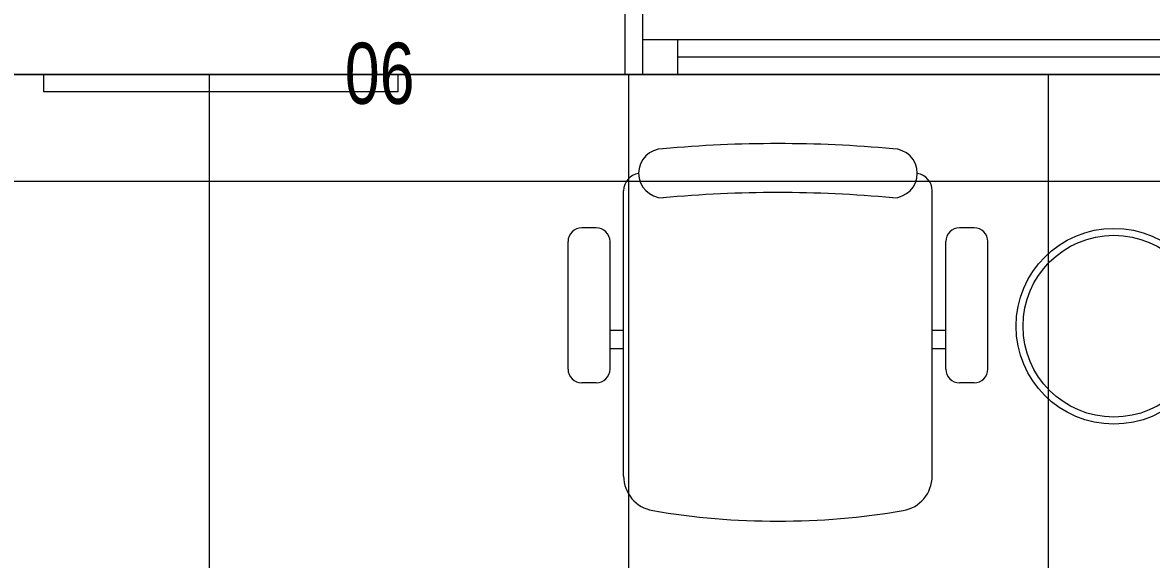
# Model space of a CAD drawing. Header units: inches. Extents: x -246178 to 57169, y -29325 to 19878.
# Drawn here: x 39333 to 40947, y -3541 to -2773 of the extents above; entities that cross this region are included whole.
import ezdxf

# ---------------------------------------------------------------- set-up
doc = ezdxf.new("R2010")
doc.units = ezdxf.units.IN
doc.header["$LTSCALE"] = 25
doc.header["$MEASUREMENT"] = 0
doc.linetypes.add('DASHDOT', pattern=[25.4, 12.7, -6.35, 0, -6.35])
doc.layers.get('0').update_dxf_attribs({"color": 8})
for name, color, linetype, lineweight in [('00-Ground Floor$0$72_EGR_EQP_TAG', 142, 'Continuous', 5), ('00-Ground Floor$0$Aluminum', 251, 'Continuous', 5), ('00-Ground Floor$0$Frame', 252, 'Continuous', 9), ('00-Ground Floor$0$LOADING', 253, 'Continuous', 5), ('00-Ground Floor$0$NEW Wall', 166, 'Continuous', 5), ('00-Ground Floor$0$Walls', 251, 'Continuous', 5), ('E-LITE-CLNG-CNDT', 6, 'DASHDOT', 35)]:
    doc.layers.add(name, color=color, linetype=linetype, lineweight=lineweight)
doc.styles.add('00-Ground Floor$0$X3G_ENTITY_257CFD', font='swisscl.ttf', dxfattribs={"height": 200})

# ---------------------------------------------------------------- blocks, each defined once
blk = doc.blocks.new('00-Ground Floor$0$WM00001-P')
at = {"layer": '00-Ground Floor$0$LOADING'}
for radius in [0.14, 0.13]:
    blk.add_circle((0, 0), radius, dxfattribs=at)
blk = doc.blocks.new('*X63')
at = {"color": 0}
for p, q in [((5, 3), (5, 3)), ((5, 3), (5, 3)), ((5, 3), (5, 3)), ((5, 3), (5, 3)), ((5, 3), (5, 3)), ((5, 3), (5, 3)), ((5, 3), (5, 3)), ((5, 3), (5, 3)), ((5, 3), (5, 3)), ((5, 3), (5, 3)), ((5, 3), (5, 3)), ((5, 3), (5, 3)), ((5, 3), (5, 3)), ((5, 3), (5, 3)), ((5, 3), (5, 3)), ((5, 3), (5, 3)), ((5, 3), (5, 3)), ((5, 3), (5, 3)), ((5, 3), (5, 3)), ((5, 3), (5, 3)), ((5, 3), (5, 3)), ((5, 3), (5, 3)), ((5, 3), (5, 3)), ((5, 3), (5, 3)), ((5, 3), (5, 3)), ((5, 3), (5, 3)), ((5, 3), (5, 3)), ((5, 3), (5, 3)), ((5, 3), (5, 3)), ((5, 3), (5, 3)), ((5, 3), (5, 3)), ((5, 3), (5, 3)), ((5, 3), (5, 3)), ((5, 3), (5, 3)), ((5, 3), (5, 3)), ((5, 3), (5, 3)), ((5, 3), (5, 3)), ((5, 3), (5, 3)), ((5, 3), (5, 3)), ((5, 3), (5, 3)), ((5, 3), (5, 3)), ((5, 3), (5, 3)), ((5, 3), (5, 3)), ((5, 3), (5, 3)), ((5, 3), (5, 3)), ((5, 3), (5, 3)), ((5, 3), (5, 3)), ((5, 3), (5, 3)), ((5, 3), (5, 3)), ((5, 3), (5, 3)), ((5, 3), (5, 3)), ((5, 3), (5, 3)), ((5, 3), (5, 3)), ((5, 3), (5, 3)), ((5, 3), (5, 3)), ((5, 3), (5, 3)), ((5, 3), (5, 3)), ((5, 3), (5, 3)), ((5, 3), (5, 3)), ((5, 3), (5, 3)), ((5, 3), (5, 3)), ((5, 3), (5, 3)), ((5, 3), (5, 3)), ((5, 3), (5, 3)), ((5, 3), (5, 3)), ((5, 3), (5, 3)), ((6, 3), (5, 3)), ((5, 3), (5, 3)), ((6, 3), (5, 3)), ((5, 3), (5, 3)), ((6, 3), (5, 3)), ((5, 3), (5, 3)), ((6, 3), (5, 3)), ((5, 3), (5, 3)), ((5, 3), (5, 3)), ((5, 3), (5, 3)), ((5, 3), (5, 3)), ((5, 3), (5, 3)), ((5, 3), (5, 3)), ((5, 3), (5, 3)), ((5, 3), (5, 3)), ((5, 3), (5, 3)), ((5, 3), (5, 3)), ((5, 3), (5, 3)), ((5, 3), (5, 3)), ((5, 3), (5, 3)), ((5, 3), (5, 3)), ((5, 3), (5, 3)), ((5, 3), (5, 3)), ((5, 3), (5, 3)), ((5, 3), (5, 3)), ((5, 3), (5, 3)), ((5, 3), (5, 3)), ((5, 3), (5, 3)), ((5, 3), (5, 3)), ((5, 3), (5, 3)), ((6, 3), (6, 3)), ((6, 3), (6, 3)), ((6, 3), (6, 3)), ((6, 3), (6, 3)), ((6, 3), (6, 3)), ((6, 3), (6, 3)), ((6, 3), (6, 3)), ((6, 3), (6, 3)), ((6, 3), (6, 3)), ((6, 3), (6, 3)), ((6, 3), (6, 3)), ((6, 3), (6, 3)), ((6, 3), (6, 3)), ((6, 3), (6, 3)), ((6, 3), (6, 3)), ((6, 3), (6, 3)), ((6, 3), (6, 3)), ((6, 3), (6, 3)), ((6, 3), (6, 3)), ((6, 3), (6, 3)), ((6, 3), (6, 3)), ((6, 3), (6, 3)), ((6, 3), (6, 3)), ((6, 3), (6, 3)), ((6, 3), (6, 3)), ((6, 3), (6, 3)), ((6, 3), (6, 3)), ((6, 3), (6, 3)), ((6, 3), (6, 3)), ((6, 3), (6, 3)), ((6, 3), (6, 3)), ((6, 3), (6, 3)), ((6, 3), (6, 3)), ((6, 3), (6, 3)), ((6, 3), (6, 3)), ((6, 3), (6, 3)), ((6, 3), (6, 3)), ((6, 3), (6, 3)), ((6, 3), (6, 3)), ((6, 3), (6, 3)), ((6, 3), (6, 3)), ((6, 3), (6, 3)), ((6, 3), (6, 3)), ((6, 3), (6, 3)), ((6, 3), (6, 3)), ((6, 3), (6, 3)), ((6, 3), (6, 3)), ((6, 3), (6, 3)), ((6, 3), (6, 3)), ((6, 3), (6, 3)), ((6, 3), (6, 3)), ((6, 3), (6, 3)), ((6, 3), (6, 3)), ((6, 3), (6, 3)), ((6, 3), (6, 3)), ((6, 3), (6, 3)), ((6, 3), (6, 3)), ((6, 3), (6, 3)), ((6, 3), (6, 3)), ((6, 3), (6, 3)), ((6, 3), (6, 3)), ((6, 3), (6, 3)), ((6, 3), (6, 3)), ((6, 3), (6, 3)), ((6, 3), (6, 3)), ((6, 3), (6, 3)), ((6, 3), (6, 3)), ((6, 3), (6, 3)), ((6, 3), (6, 3)), ((6, 3), (6, 3)), ((6, 3), (6, 3)), ((6, 3), (6, 3)), ((6, 3), (6, 3)), ((6, 3), (6, 3)), ((6, 3), (6, 3)), ((6, 3), (6, 3)), ((6, 3), (6, 3)), ((6, 3), (6, 3)), ((6, 3), (6, 3)), ((6, 3), (6, 3)), ((6, 3), (6, 3)), ((6, 3), (6, 3)), ((6, 3), (6, 3)), ((6, 3), (6, 3)), ((6, 3), (6, 3)), ((6, 3), (6, 3)), ((6, 3), (6, 3)), ((6, 3), (6, 3)), ((6, 3), (6, 3)), ((6, 3), (6, 3)), ((6, 3), (6, 3)), ((6, 3), (6, 3)), ((6, 3), (6, 3)), ((6, 3), (6, 3)), ((6, 3), (6, 3)), ((6, 3), (6, 3)), ((6, 3), (6, 3)), ((6, 3), (6, 3)), ((6, 3), (6, 3)), ((6, 3), (6, 3)), ((6, 3), (6, 3)), ((6, 3), (6, 3)), ((6, 3), (6, 3)), ((6, 3), (6, 3)), ((6, 3), (6, 3)), ((6, 3), (6, 3)), ((6, 3), (6, 3)), ((6, 3), (6, 3)), ((6, 3), (6, 3)), ((6, 3), (6, 3)), ((6, 3), (6, 3)), ((6, 3), (6, 3)), ((6, 3), (6, 3)), ((6, 3), (6, 3)), ((6, 3), (6, 3)), ((6, 3), (6, 3)), ((6, 3), (6, 3)), ((6, 3), (6, 3)), ((6, 3), (6, 3)), ((6, 3), (6, 3)), ((6, 3), (6, 3)), ((6, 3), (6, 3)), ((6, 3), (6, 3)), ((6, 3), (6, 3)), ((6, 3), (6, 3)), ((6, 3), (6, 3)), ((6, 3), (6, 3)), ((6, 3), (6, 3)), ((6, 3), (6, 3)), ((6, 3), (6, 3)), ((6, 3), (6, 3)), ((6, 3), (6, 3)), ((6, 3), (6, 3)), ((6, 3), (6, 3)), ((6, 3), (6, 3)), ((6, 3), (6, 3)), ((6, 3), (6, 3)), ((6, 3), (6, 3)), ((6, 3), (6, 3)), ((6, 3), (6, 3)), ((6, 3), (6, 3)), ((6, 3), (6, 3)), ((6, 3), (6, 3)), ((6, 3), (6, 3)), ((6, 3), (6, 3)), ((6, 3), (6, 3)), ((6, 3), (6, 3)), ((6, 3), (6, 3)), ((6, 3), (6, 3)), ((6, 3), (6, 3)), ((6, 3), (6, 3)), ((6, 3), (6, 3)), ((6, 3), (6, 3)), ((6, 3), (6, 3)), ((6, 3), (6, 3)), ((6, 3), (6, 3)), ((6, 3), (6, 3)), ((6, 3), (6, 3)), ((6, 3), (6, 3)), ((6, 3), (6, 3)), ((6, 3), (6, 3)), ((6, 3), (6, 3)), ((6, 3), (6, 3)), ((6, 3), (6, 3)), ((6, 3), (6, 3)), ((6, 3), (6, 3)), ((6, 3), (6, 3)), ((6, 3), (6, 3)), ((6, 3), (6, 3)), ((6, 3), (6, 3)), ((6, 3), (6, 3)), ((6, 3), (6, 3)), ((6, 3), (6, 3)), ((6, 3), (6, 3)), ((6, 3), (6, 3)), ((6, 3), (6, 3)), ((6, 3), (6, 3)), ((6, 3), (6, 3)), ((6, 3), (6, 3)), ((6, 3), (6, 3)), ((6, 3), (6, 3)), ((6, 3), (6, 3)), ((6, 3), (6, 3)), ((6, 3), (6, 3)), ((6, 3), (6, 3)), ((6, 3), (6, 3)), ((6, 3), (6, 3)), ((6, 3), (6, 3)), ((6, 3), (6, 3)), ((6, 3), (6, 3)), ((6, 3), (6, 3)), ((6, 3), (6, 3)), ((6, 3), (6, 3)), ((6, 3), (6, 3)), ((6, 3), (6, 3)), ((6, 3), (6, 3)), ((6, 3), (6, 3)), ((6, 3), (6, 3)), ((6, 3), (6, 3)), ((6, 3), (6, 3)), ((6, 3), (6, 3)), ((6, 3), (6, 3)), ((6, 3), (6, 3)), ((6, 3), (6, 3)), ((6, 3), (5, 3)), ((6, 3), (5, 3)), ((6, 3), (5, 3)), ((6, 3), (5, 3)), ((6, 3), (5, 3)), ((6, 3), (6, 3)), ((6, 3), (6, 3)), ((6, 3), (6, 3)), ((6, 3), (6, 3)), ((6, 3), (6, 3)), ((6, 3), (6, 3)), ((6, 3), (6, 3)), ((6, 3), (6, 3)), ((6, 3), (6, 3)), ((6, 3), (6, 3)), ((6, 3), (6, 3)), ((6, 3), (6, 3)), ((6, 3), (6, 3)), ((6, 3), (6, 3)), ((6, 3), (6, 3)), ((6, 3), (6, 3)), ((6, 3), (6, 3)), ((6, 3), (6, 3)), ((6, 3), (6, 3)), ((6, 3), (6, 3)), ((6, 3), (6, 3)), ((6, 3), (6, 3)), ((6, 3), (6, 3)), ((6, 3), (6, 3)), ((6, 3), (6, 3)), ((6, 3), (6, 3)), ((6, 3), (6, 3)), ((6, 3), (6, 3)), ((6, 3), (6, 3)), ((6, 3), (6, 3)), ((6, 3), (6, 3)), ((6, 3), (6, 3)), ((6, 3), (6, 3)), ((6, 3), (6, 3)), ((6, 3), (6, 3)), ((6, 3), (6, 3)), ((6, 3), (6, 3)), ((6, 3), (6, 3)), ((6, 3), (6, 3)), ((6, 3), (6, 3)), ((6, 3), (6, 3)), ((6, 3), (6, 3)), ((6, 3), (6, 3)), ((6, 3), (6, 3)), ((6, 3), (6, 3)), ((6, 3), (6, 3)), ((6, 3), (6, 3)), ((6, 3), (6, 3)), ((6, 3), (6, 3)), ((6, 3), (6, 3)), ((6, 3), (6, 3)), ((6, 3), (6, 3)), ((6, 3), (6, 3)), ((6, 3), (6, 3)), ((6, 3), (6, 3)), ((6, 3), (6, 3)), ((6, 3), (6, 3)), ((6, 3), (6, 3)), ((6, 3), (6, 3)), ((6, 3), (6, 3)), ((6, 3), (6, 3)), ((6, 3), (6, 3)), ((6, 3), (6, 3)), ((6, 3), (6, 3)), ((6, 3), (6, 3)), ((6, 3), (6, 3)), ((6, 3), (6, 3)), ((6, 3), (6, 3)), ((6, 3), (6, 3)), ((6, 3), (6, 3)), ((6, 3), (6, 3)), ((6, 3), (6, 3)), ((6, 3), (6, 3)), ((6, 3), (6, 3)), ((6, 3), (6, 3)), ((6, 3), (6, 3)), ((6, 3), (6, 3)), ((6, 3), (6, 3)), ((6, 3), (6, 3)), ((6, 3), (6, 3)), ((6, 3), (6, 3)), ((6, 3), (6, 3)), ((6, 3), (6, 3)), ((6, 3), (6, 3)), ((6, 3), (6, 3)), ((6, 3), (6, 3)), ((6, 3), (6, 3)), ((6, 3), (6, 3)), ((6, 3), (6, 3)), ((6, 3), (6, 3)), ((6, 3), (6, 3)), ((6, 3), (6, 3)), ((6, 3), (6, 3)), ((6, 3), (6, 3)), ((6, 3), (6, 3)), ((6, 3), (6, 3)), ((6, 3), (6, 3)), ((6, 3), (6, 3)), ((6, 3), (6, 3)), ((6, 3), (6, 3)), ((6, 3), (6, 3)), ((6, 3), (6, 3)), ((6, 3), (6, 3)), ((6, 3), (6, 3)), ((6, 3), (6, 3)), ((6, 3), (6, 3)), ((6, 3), (6, 3)), ((6, 3), (6, 3)), ((6, 3), (6, 3)), ((6, 3), (6, 3)), ((6, 3), (6, 3)), ((6, 3), (6, 3)), ((6, 3), (6, 3)), ((6, 3), (6, 3)), ((6, 3), (6, 3)), ((6, 3), (6, 3)), ((6, 3), (6, 3)), ((6, 3), (6, 3)), ((6, 3), (6, 3)), ((6, 3), (6, 3)), ((6, 3), (6, 3)), ((6, 3), (6, 3)), ((6, 3), (6, 3)), ((6, 3), (6, 3)), ((6, 3), (6, 3)), ((6, 3), (6, 3)), ((6, 3), (6, 3)), ((6, 3), (6, 3)), ((6, 3), (6, 3)), ((6, 3), (6, 3)), ((6, 3), (6, 3)), ((6, 3), (6, 3)), ((6, 3), (6, 3)), ((6, 3), (6, 3)), ((6, 3), (6, 3)), ((6, 3), (6, 3)), ((6, 3), (6, 3)), ((6, 3), (6, 3)), ((6, 3), (6, 3)), ((6, 3), (6, 3)), ((6, 3), (6, 3)), ((6, 3), (6, 3)), ((6, 3), (6, 3)), ((6, 3), (6, 3)), ((6, 3), (6, 3)), ((6, 3), (6, 3)), ((6, 3), (6, 3)), ((6, 3), (6, 3)), ((6, 3), (6, 3)), ((6, 3), (6, 3)), ((6, 3), (6, 3)), ((6, 3), (6, 3)), ((6, 3), (6, 3)), ((6, 3), (6, 3)), ((6, 3), (6, 3)), ((6, 3), (6, 3)), ((6, 3), (6, 3)), ((6, 3), (6, 3)), ((6, 3), (6, 3)), ((6, 3), (6, 3)), ((6, 3), (6, 3)), ((6, 3), (6, 3)), ((6, 3), (6, 3)), ((6, 3), (6, 3)), ((6, 3), (6, 3)), ((6, 3), (6, 3)), ((6, 3), (6, 3)), ((6, 3), (6, 3)), ((6, 3), (6, 3)), ((6, 3), (6, 3)), ((6, 3), (6, 3)), ((6, 3), (6, 3)), ((6, 3), (6, 3)), ((6, 3), (6, 3)), ((6, 3), (6, 3)), ((6, 3), (6, 3)), ((6, 3), (6, 3)), ((6, 3), (6, 3)), ((6, 3), (6, 3)), ((6, 3), (6, 3)), ((6, 3), (6, 3)), ((6, 3), (6, 3)), ((6, 3), (6, 3)), ((6, 3), (6, 3)), ((6, 3), (6, 3)), ((6, 3), (6, 3)), ((6, 3), (6, 3)), ((6, 3), (6, 3)), ((6, 3), (6, 3)), ((6, 3), (6, 3)), ((6, 3), (6, 3)), ((6, 3), (6, 3)), ((6, 3), (6, 3)), ((6, 3), (6, 3)), ((6, 3), (6, 3)), ((6, 3), (6, 3)), ((6, 3), (6, 3)), ((6, 3), (6, 3)), ((6, 3), (6, 3)), ((6, 3), (6, 3)), ((6, 3), (6, 3)), ((6, 3), (6, 3)), ((6, 3), (6, 3)), ((6, 3), (6, 3)), ((6, 3), (6, 3)), ((6, 3), (6, 3)), ((6, 3), (6, 3)), ((6, 3), (6, 3)), ((6, 3), (6, 3)), ((6, 3), (6, 3)), ((6, 3), (6, 3)), ((6, 3), (6, 3)), ((6, 3), (6, 3)), ((6, 3), (6, 3)), ((6, 3), (6, 3)), ((6, 3), (6, 3)), ((6, 3), (6, 3)), ((6, 3), (6, 3)), ((6, 3), (6, 3)), ((6, 3), (6, 3)), ((6, 3), (6, 3)), ((6, 3), (6, 3)), ((6, 3), (6, 3)), ((6, 3), (6, 3)), ((6, 3), (6, 3)), ((6, 3), (6, 3)), ((6, 3), (6, 3)), ((6, 3), (6, 3)), ((6, 3), (6, 3)), ((6, 3), (6, 3)), ((6, 3), (6, 3)), ((6, 3), (6, 3)), ((6, 3), (6, 3)), ((6, 3), (6, 3)), ((6, 3), (6, 3)), ((6, 3), (6, 3)), ((6, 3), (6, 3)), ((6, 3), (6, 3)), ((6, 3), (6, 3)), ((6, 3), (6, 3)), ((6, 3), (6, 3)), ((6, 3), (6, 3)), ((6, 3), (6, 3)), ((6, 3), (6, 3)), ((6, 3), (6, 3)), ((6, 3), (6, 3)), ((6, 3), (6, 3)), ((6, 3), (6, 3)), ((6, 3), (6, 3)), ((6, 3), (6, 3)), ((6, 3), (6, 3)), ((6, 3), (6, 3)), ((6, 3), (6, 3)), ((6, 3), (6, 3)), ((6, 3), (6, 3)), ((6, 3), (6, 3)), ((6, 3), (6, 3)), ((6, 3), (6, 3)), ((6, 3), (6, 3)), ((6, 3), (6, 3)), ((6, 3), (6, 3)), ((6, 3), (6, 3)), ((6, 3), (6, 3)), ((6, 3), (6, 3)), ((6, 3), (6, 3)), ((6, 3), (6, 3)), ((6, 3), (6, 3)), ((6, 3), (6, 3)), ((6, 3), (6, 3)), ((6, 3), (6, 3)), ((6, 3), (6, 3)), ((6, 3), (6, 3)), ((6, 3), (6, 3)), ((6, 3), (6, 3)), ((6, 3), (6, 3)), ((6, 3), (6, 3)), ((6, 3), (6, 3)), ((6, 3), (6, 3)), ((6, 3), (6, 3)), ((6, 3), (6, 3)), ((6, 3), (6, 3)), ((6, 3), (6, 3)), ((6, 3), (6, 3)), ((6, 3), (6, 3)), ((6, 3), (6, 3)), ((6, 3), (6, 3)), ((6, 3), (6, 3)), ((6, 3), (6, 3)), ((6, 3), (6, 3)), ((6, 3), (6, 3)), ((6, 3), (6, 3)), ((6, 3), (6, 3)), ((6, 3), (6, 3)), ((6, 3), (6, 3)), ((6, 3), (6, 3)), ((6, 3), (6, 3)), ((6, 3), (6, 3)), ((6, 3), (6, 3)), ((6, 3), (6, 3)), ((6, 3), (6, 3)), ((6, 3), (6, 3)), ((6, 3), (6, 3)), ((6, 3), (6, 3)), ((6, 3), (6, 3)), ((6, 3), (6, 3)), ((6, 3), (6, 3)), ((6, 3), (6, 3)), ((6, 3), (6, 3)), ((6, 3), (6, 3)), ((6, 3), (6, 3)), ((6, 3), (6, 3)), ((6, 3), (6, 3)), ((6, 3), (6, 3)), ((6, 3), (6, 3)), ((6, 3), (6, 3)), ((6, 3), (6, 3)), ((6, 3), (6, 3))]:
    blk.add_line(p, q, dxfattribs=at)
blk = doc.blocks.new('*X64')
at = {"color": 0}
for p, q in [((13, 1), (13, 1)), ((13, 1), (13, 1)), ((13, 1), (13, 1)), ((13, 1), (13, 1)), ((13, 1), (13, 1)), ((13, 1), (13, 1)), ((13, 1), (13, 1)), ((13, 1), (13, 1)), ((13, 1), (13, 1)), ((13, 1), (13, 1)), ((13, 1), (13, 1)), ((13, 1), (13, 1)), ((13, 1), (13, 1)), ((13, 1), (13, 1)), ((13, 1), (13, 1)), ((13, 1), (14, 1)), ((13, 1), (14, 1)), ((13, 1), (14, 1)), ((13, 1), (13, 1)), ((13, 1), (13, 1)), ((13, 1), (13, 1)), ((13, 1), (13, 1)), ((13, 1), (13, 1)), ((13, 1), (13, 1)), ((13, 1), (13, 1)), ((13, 1), (13, 1)), ((13, 1), (13, 1)), ((13, 1), (13, 1)), ((13, 1), (13, 1)), ((13, 1), (13, 1)), ((13, 1), (13, 1)), ((13, 1), (13, 1)), ((13, 1), (13, 1)), ((13, 1), (13, 1)), ((13, 1), (13, 1)), ((13, 1), (13, 1)), ((13, 1), (13, 1)), ((13, 1), (13, 1)), ((13, 1), (13, 1)), ((13, 1), (13, 1)), ((13, 1), (13, 1)), ((13, 1), (13, 1)), ((13, 1), (13, 1)), ((13, 1), (13, 1)), ((13, 1), (13, 1)), ((13, 1), (13, 1)), ((13, 1), (13, 1)), ((13, 1), (13, 1)), ((13, 1), (13, 1)), ((13, 1), (13, 1)), ((13, 1), (13, 1)), ((13, 1), (13, 1)), ((13, 1), (13, 1)), ((13, 1), (13, 1)), ((13, 1), (13, 1)), ((13, 1), (13, 1)), ((13, 1), (13, 1)), ((13, 1), (13, 1)), ((13, 1), (13, 1)), ((13, 1), (13, 1)), ((13, 1), (13, 1)), ((13, 1), (13, 1)), ((13, 1), (13, 1)), ((13, 1), (13, 1)), ((13, 1), (13, 1)), ((13, 1), (13, 1)), ((13, 1), (13, 1)), ((13, 1), (13, 1)), ((13, 1), (13, 1)), ((13, 1), (13, 1)), ((13, 1), (13, 1)), ((13, 1), (13, 1)), ((13, 1), (13, 1)), ((13, 1), (13, 1)), ((13, 1), (13, 1)), ((13, 1), (13, 1)), ((13, 1), (13, 1)), ((13, 1), (13, 1)), ((13, 1), (13, 1)), ((13, 1), (13, 1)), ((13, 1), (13, 1)), ((13, 1), (13, 1)), ((13, 1), (13, 1)), ((13, 1), (13, 1)), ((13, 1), (13, 1)), ((13, 1), (13, 1)), ((13, 1), (13, 1)), ((13, 1), (13, 1)), ((13, 1), (13, 1)), ((13, 1), (13, 1)), ((13, 1), (13, 1)), ((13, 1), (13, 1)), ((13, 1), (13, 1)), ((13, 1), (13, 1)), ((13, 1), (13, 1)), ((13, 1), (13, 1)), ((13, 1), (13, 1)), ((13, 1), (13, 1)), ((13, 1), (13, 1)), ((13, 1), (13, 1)), ((13, 1), (13, 1)), ((13, 1), (13, 1)), ((13, 1), (13, 1)), ((13, 1), (13, 1)), ((13, 1), (13, 1)), ((13, 1), (13, 1)), ((13, 1), (13, 1)), ((13, 1), (13, 1)), ((13, 1), (13, 1)), ((13, 1), (13, 1)), ((13, 1), (13, 1)), ((13, 1), (13, 1)), ((13, 1), (13, 1)), ((13, 1), (13, 1)), ((13, 1), (13, 1)), ((13, 1), (13, 1)), ((13, 1), (13, 1)), ((13, 1), (13, 1)), ((13, 1), (13, 1)), ((13, 1), (13, 1)), ((13, 1), (13, 1)), ((13, 1), (13, 1)), ((13, 1), (13, 1)), ((13, 1), (14, 1)), ((13, 0), (13, 0)), ((13, 0), (13, 0)), ((13, 0), (13, 0)), ((13, 0), (13, 0)), ((13, 0), (13, 0)), ((13, 0), (13, 0)), ((13, 0), (13, 0)), ((13, 0), (13, 0)), ((13, 0), (13, 0)), ((13, 0), (13, 0)), ((13, 0), (13, 0)), ((13, 0), (13, 0)), ((13, 0), (13, 0)), ((13, 0), (13, 0)), ((13, 0), (13, 0)), ((13, 0), (13, 0)), ((13, 0), (13, 0)), ((13, 0), (13, 0)), ((13, 0), (13, 0)), ((13, 0), (13, 0)), ((13, 0), (13, 0)), ((13, 0), (13, 0)), ((13, 0), (13, 0)), ((13, 0), (13, 0)), ((13, 0), (13, 0)), ((13, 0), (13, 0)), ((13, 0), (13, 0)), ((13, 0), (13, 0)), ((13, 0), (13, 0)), ((13, 0), (13, 0)), ((13, 0), (13, 0)), ((13, 0), (13, 0)), ((13, 0), (13, 0)), ((13, 0), (13, 0)), ((13, 0), (13, 0)), ((13, 0), (13, 0)), ((13, 0), (13, 0)), ((13, 0), (13, 0)), ((13, 0), (13, 0)), ((13, 0), (13, 0)), ((13, 0), (13, 0)), ((13, 0), (13, 0)), ((13, 0), (13, 0)), ((13, 0), (13, 0)), ((13, 0), (13, 0)), ((13, 0), (13, 0)), ((13, 0), (13, 0)), ((13, 0), (13, 0)), ((13, 0), (14, 0)), ((13, 0), (14, 0)), ((13, 0), (13, 0)), ((13, 0), (14, 0)), ((14, 1), (14, 1)), ((14, 1), (14, 1)), ((14, 1), (14, 1)), ((14, 1), (14, 1)), ((14, 1), (14, 1)), ((14, 1), (14, 1)), ((14, 1), (14, 1)), ((14, 1), (14, 1)), ((14, 1), (14, 1)), ((14, 1), (14, 1)), ((14, 1), (14, 1)), ((14, 1), (14, 1)), ((14, 1), (14, 1)), ((14, 1), (14, 1)), ((14, 1), (14, 1)), ((14, 1), (14, 1)), ((14, 1), (14, 1)), ((14, 1), (14, 1)), ((14, 1), (14, 1)), ((14, 1), (14, 1)), ((14, 1), (14, 1)), ((14, 1), (14, 1)), ((14, 1), (14, 1)), ((14, 1), (14, 1)), ((14, 1), (14, 1)), ((14, 1), (14, 1)), ((14, 1), (14, 1)), ((14, 1), (14, 1)), ((14, 1), (14, 1)), ((14, 1), (14, 1)), ((14, 1), (14, 1)), ((14, 1), (14, 1)), ((14, 1), (14, 1)), ((14, 1), (14, 1)), ((14, 1), (14, 1)), ((14, 1), (14, 1)), ((14, 1), (14, 1)), ((14, 1), (14, 1)), ((14, 1), (14, 1)), ((14, 1), (14, 1)), ((14, 1), (14, 1)), ((14, 1), (14, 1)), ((14, 1), (14, 1)), ((14, 1), (14, 1)), ((14, 1), (14, 1)), ((14, 1), (14, 1)), ((14, 1), (14, 1)), ((14, 1), (14, 1)), ((14, 1), (14, 1)), ((14, 1), (14, 1)), ((14, 1), (14, 1)), ((14, 1), (14, 1)), ((14, 1), (14, 1)), ((14, 1), (14, 1)), ((14, 1), (14, 1)), ((14, 1), (14, 1)), ((14, 1), (14, 1)), ((14, 1), (14, 1)), ((14, 1), (14, 1)), ((14, 1), (14, 1)), ((14, 1), (14, 1)), ((14, 1), (14, 1)), ((14, 1), (14, 1)), ((14, 1), (14, 1)), ((14, 1), (14, 1)), ((14, 1), (14, 1)), ((14, 1), (14, 1)), ((14, 1), (14, 1)), ((14, 1), (14, 1)), ((14, 1), (14, 1)), ((14, 1), (14, 1)), ((14, 1), (14, 1)), ((14, 1), (14, 1)), ((14, 1), (14, 1)), ((14, 1), (14, 1)), ((14, 1), (14, 1)), ((14, 1), (14, 1)), ((14, 1), (14, 1)), ((14, 1), (14, 1)), ((14, 1), (14, 1)), ((14, 1), (14, 1)), ((14, 1), (14, 1)), ((14, 1), (14, 1)), ((14, 1), (14, 1)), ((14, 1), (14, 1)), ((14, 1), (14, 1)), ((14, 1), (14, 1)), ((14, 1), (14, 1)), ((14, 1), (14, 1)), ((14, 1), (14, 1)), ((14, 1), (14, 1)), ((14, 1), (14, 1)), ((14, 1), (14, 1)), ((14, 1), (14, 1)), ((14, 0), (14, 0)), ((14, 0), (14, 0)), ((14, 0), (14, 0)), ((14, 0), (14, 0)), ((14, 0), (14, 0)), ((14, 0), (14, 0)), ((14, 0), (14, 0)), ((14, 0), (14, 0)), ((14, 0), (14, 0)), ((14, 0), (14, 0)), ((14, 0), (14, 0)), ((14, 0), (14, 0)), ((14, 0), (14, 0)), ((14, 0), (14, 0)), ((14, 0), (14, 0)), ((14, 0), (14, 0)), ((14, 0), (14, 0)), ((14, 0), (14, 0)), ((14, 0), (14, 0)), ((14, 0), (14, 0)), ((14, 0), (14, 0)), ((14, 0), (14, 0)), ((14, 0), (14, 0)), ((14, 0), (14, 0)), ((14, 0), (14, 0)), ((14, 0), (14, 0)), ((14, 0), (14, 0)), ((14, 0), (14, 0)), ((14, 0), (14, 0)), ((14, 0), (14, 0)), ((14, 0), (14, 0)), ((14, 0), (14, 0)), ((14, 0), (14, 0)), ((14, 0), (14, 0)), ((14, 0), (14, 0)), ((14, 0), (14, 0)), ((14, 0), (14, 0)), ((14, 0), (14, 0)), ((14, 0), (14, 0)), ((14, 0), (14, 0)), ((14, 0), (14, 0)), ((14, 0), (14, 0)), ((14, 0), (14, 0)), ((14, 0), (14, 0)), ((14, 0), (14, 0)), ((14, 0), (14, 0)), ((14, 0), (14, 0)), ((14, 0), (14, 0)), ((13, 0), (13, 0)), ((13, 0), (14, 0)), ((13, 0), (13, 0)), ((13, 0), (14, 0)), ((13, 0), (13, 0)), ((13, 0), (14, 0)), ((13, 0), (13, 0)), ((13, 0), (13, 0)), ((13, 0), (13, 0)), ((13, 0), (13, 0)), ((13, 0), (14, 0)), ((13, 0), (13, 0)), ((13, 0), (14, 0)), ((13, 0), (13, 0)), ((13, 0), (14, 0)), ((13, 0), (13, 0)), ((13, 0), (14, 0)), ((13, 0), (13, 0)), ((13, 0), (14, 0)), ((13, 0), (13, 0)), ((13, 0), (14, 0)), ((13, 0), (13, 0)), ((13, 0), (14, 0)), ((13, 0), (13, 0)), ((13, 0), (13, 0)), ((13, 0), (13, 0)), ((13, 0), (14, 0)), ((13, 0), (13, 0)), ((13, 0), (14, 0)), ((13, 0), (13, 0)), ((13, 0), (14, 0)), ((13, 0), (13, 0)), ((13, 0), (14, 0)), ((13, 0), (13, 0)), ((13, 0), (13, 0)), ((13, 0), (13, 0)), ((13, 0), (13, 0)), ((13, 0), (13, 0)), ((13, 0), (13, 0)), ((13, 0), (13, 0)), ((13, 0), (13, 0)), ((13, 0), (13, 0)), ((13, 0), (13, 0)), ((13, 0), (13, 0)), ((13, 0), (13, 0)), ((13, 0), (13, 0)), ((13, 0), (13, 0)), ((13, 0), (13, 0)), ((13, 0), (13, 0)), ((13, 0), (13, 0)), ((13, 0), (13, 0)), ((13, 0), (13, 0)), ((13, 0), (13, 0)), ((13, 0), (13, 0)), ((13, 0), (13, 0)), ((13, 0), (13, 0)), ((13, 0), (13, 0)), ((13, 0), (13, 0)), ((13, 0), (13, 0)), ((13, 0), (13, 0)), ((13, 0), (13, 0)), ((13, 0), (13, 0)), ((13, 0), (13, 0)), ((13, 0), (13, 0)), ((13, -1), (13, -1)), ((13, -1), (13, -1)), ((13, -1), (13, -1)), ((13, -1), (13, -1)), ((13, -1), (13, -1)), ((13, -1), (14, -1)), ((13, -1), (13, -1)), ((14, 0), (14, 0)), ((14, 0), (14, 0)), ((14, 0), (14, 0)), ((14, 0), (14, 0)), ((14, 0), (14, 0)), ((14, 0), (14, 0)), ((14, 0), (14, 0)), ((14, 0), (14, 0)), ((14, 0), (14, 0)), ((14, 0), (14, 0)), ((14, 0), (14, 0)), ((14, 0), (14, 0)), ((14, 0), (14, 0)), ((14, 0), (14, 0)), ((14, 0), (14, 0)), ((13, 0), (14, 0)), ((14, 0), (14, 0)), ((14, 0), (14, 0)), ((14, 0), (14, 0)), ((14, 0), (14, 0)), ((14, 0), (14, 0)), ((14, 0), (14, 0)), ((14, 0), (14, 0)), ((14, 0), (14, 0)), ((14, 0), (14, 0)), ((14, 0), (14, 0)), ((14, 0), (14, 0)), ((14, 0), (14, 0)), ((14, 0), (14, 0)), ((14, 0), (14, 0)), ((14, 0), (14, 0)), ((14, 0), (14, 0)), ((14, 0), (14, 0)), ((14, 0), (14, 0)), ((14, 0), (14, 0)), ((14, 0), (14, 0)), ((14, 0), (14, 0)), ((14, 0), (14, 0)), ((14, 0), (14, 0)), ((14, 0), (14, 0)), ((14, 0), (14, 0)), ((14, 0), (14, 0)), ((14, 0), (14, 0)), ((14, 0), (14, 0)), ((14, 0), (14, 0)), ((14, 0), (14, 0)), ((14, 0), (14, 0)), ((14, 0), (14, 0)), ((14, 0), (14, 0)), ((14, 0), (14, 0)), ((14, -1), (14, -1)), ((14, -1), (14, -1)), ((14, -1), (14, -1)), ((14, -1), (14, -1)), ((14, -1), (14, -1))]:
    blk.add_line(p, q, dxfattribs=at)
blk = doc.blocks.new('00-Ground Floor$0$GF21018-P')
at = {"color": 0}
for p, q in [((-0.2207, 0.4756), (-0.2207, 0.0675)), ((0.2205, 0.4756), (0.2205, 0.0675)), ((-0.2806, 0.3422), (-0.2598, 0.3422)), ((0.2596, 0.3422), (0.2804, 0.3422)), ((-0.3002, 0.3226), (-0.3002, 0.14)), ((-0.2402, 0.3226), (-0.2402, 0.14)), ((0.24, 0.3226), (0.24, 0.14)), ((0.3, 0.3226), (0.3, 0.14)), ((-0.2402, 0.2937), (-0.2207, 0.2937)), ((0.2205, 0.2937), (0.24, 0.2937)), ((-0.2402, 0.2671), (-0.2207, 0.2671)), ((0.2205, 0.2671), (0.24, 0.2671)), ((-0.2806, 0.1204), (-0.2598, 0.1204)), ((0.2596, 0.1204), (0.2804, 0.1204))]:
    blk.add_line(p, q, dxfattribs=at)
for points in [[(0.24, 0.2937), (0.24, 0.2937), (0.24, 0.2937), (0.24, 0.2937), (0.24, 0.2937), (0.24, 0.2937), (0.24, 0.2937), (0.24, 0.2937), (0.24, 0.2937), (0.24, 0.2937), (0.24, 0.2937), (0.24, 0.2937), (0.24, 0.2937), (0.24, 0.2937), (0.24, 0.2937), (0.24, 0.2937), (0.24, 0.2937), (0.24, 0.2937), (0.24, 0.2937), (0.24, 0.2937), (0.24, 0.2937), (0.24, 0.2937), (0.24, 0.2937), (0.24, 0.2937), (0.24, 0.2937), (0.24, 0.2937), (0.24, 0.2937), (0.24, 0.2937), (0.24, 0.2937), (0.24, 0.2937), (0.24, 0.2937), (0.24, 0.2937), (0.24, 0.2937), (0.24, 0.2937), (0.24, 0.2937), (0.24, 0.2937), (0.24, 0.2937), (0.24, 0.2937), (0.24, 0.2937), (0.24, 0.2937), (0.24, 0.2937), (0.24, 0.2937), (0.24, 0.2937), (0.24, 0.2937), (0.24, 0.2937), (0.24, 0.2937), (0.24, 0.2937), (0.24, 0.2937), (0.24, 0.2937), (0.24, 0.2937), (0.24, 0.2937), (0.24, 0.2937), (0.24, 0.2937), (0.24, 0.2937), (0.24, 0.2937), (0.24, 0.2937), (0.24, 0.2937), (0.24, 0.2937), (0.24, 0.2937), (0.24, 0.2937), (0.24, 0.2937), (0.24, 0.2937), (0.24, 0.2937), (0.24, 0.2937), (0.24, 0.2937), (0.24, 0.2937), (0.24, 0.2937), (0.24, 0.2937), (0.24, 0.2937), (0.24, 0.2937), (0.24, 0.2937), (0.24, 0.2937), (0.24, 0.2937), (0.24, 0.2937), (0.24, 0.2937), (0.24, 0.2937), (0.24, 0.2937), (0.24, 0.2937), (0.24, 0.2937), (0.24, 0.2937), (0.24, 0.2937), (0.24, 0.2937), (0.24, 0.2937), (0.24, 0.2937), (0.24, 0.2937), (0.24, 0.2937), (0.24, 0.2937), (0.24, 0.2937), (0.24, 0.2937), (0.24, 0.2937), (0.24, 0.2937), (0.24, 0.2937), (0.24, 0.2937), (0.24, 0.2937), (0.24, 0.2937), (0.24, 0.2937), (0.24, 0.2937), (0.24, 0.2937), (0.24, 0.2937), (0.24, 0.2937), (0.24, 0.2937), (0.24, 0.2937), (0.24, 0.2937), (0.24, 0.2937), (0.24, 0.2937), (0.24, 0.2937), (0.24, 0.2937), (0.24, 0.2937), (0.24, 0.2937), (0.24, 0.2937), (0.24, 0.2937), (0.24, 0.2937), (0.24, 0.2937), (0.24, 0.2937), (0.24, 0.2937), (0.24, 0.2937), (0.24, 0.2937), (0.24, 0.2937), (0.24, 0.2937), (0.24, 0.2937), (0.24, 0.2937), (0.24, 0.2937), (0.24, 0.2937), (0.24, 0.2937), (0.24, 0.2937), (0.24, 0.2937), (0.24, 0.2937), (0.24, 0.2937), (0.24, 0.2937), (0.24, 0.2937), (0.24, 0.2937), (0.24, 0.2937), (0.24, 0.2937), (0.24, 0.2937), (0.24, 0.2937), (0.24, 0.2937), (0.24, 0.2937), (0.24, 0.2937), (0.24, 0.2937), (0.24, 0.2937), (0.24, 0.2937), (0.24, 0.2937), (0.24, 0.2937), (0.24, 0.2937), (0.24, 0.2937), (0.24, 0.2937), (0.24, 0.2937), (0.24, 0.2937), (0.24, 0.2937), (0.24, 0.2937), (0.24, 0.2937), (0.24, 0.2937), (0.24, 0.2937), (0.24, 0.2937), (0.24, 0.2937), (0.24, 0.2937), (0.24, 0.2937), (0.24, 0.2937), (0.24, 0.2937), (0.24, 0.2937), (0.24, 0.2937), (0.24, 0.2937), (0.24, 0.2937), (0.24, 0.2937), (0.24, 0.2937), (0.24, 0.2937), (0.24, 0.2937), (0.24, 0.2937), (0.24, 0.2937), (0.24, 0.2937), (0.24, 0.2937), (0.24, 0.2937), (0.24, 0.2937), (0.24, 0.2937), (0.24, 0.2937), (0.24, 0.2937), (0.24, 0.2937), (0.24, 0.2937), (0.24, 0.2937), (0.24, 0.2937), (0.24, 0.2937), (0.24, 0.2937), (0.24, 0.2937), (0.24, 0.2937), (0.24, 0.2937), (0.24, 0.2937), (0.24, 0.2937), (0.24, 0.2937), (0.24, 0.2937), (0.24, 0.2937), (0.24, 0.2937), (0.24, 0.2937), (0.24, 0.2937), (0.24, 0.2937), (0.24, 0.2937), (0.24, 0.2937), (0.24, 0.2937), (0.24, 0.2937), (0.24, 0.2937), (0.24, 0.2937), (0.24, 0.2937), (0.24, 0.2937), (0.24, 0.2937), (0.24, 0.2937), (0.24, 0.2937), (0.24, 0.2937), (0.24, 0.2937), (0.24, 0.2937), (0.24, 0.2937), (0.24, 0.2937), (0.24, 0.2937), (0.24, 0.2937), (0.24, 0.2937), (0.24, 0.2937), (0.24, 0.2937), (0.24, 0.2937), (0.24, 0.2937), (0.24, 0.2937), (0.24, 0.2937), (0.24, 0.2937), (0.24, 0.2937), (0.24, 0.2937), (0.24, 0.2937), (0.24, 0.2937), (0.24, 0.2937), (0.24, 0.2937), (0.24, 0.2937), (0.24, 0.2937), (0.24, 0.2937), (0.24, 0.2937), (0.24, 0.2937), (0.24, 0.2937), (0.24, 0.2937), (0.24, 0.2937), (0.24, 0.2937), (0.24, 0.2937), (0.24, 0.2937), (0.24, 0.2937), (0.24, 0.2937), (0.24, 0.2937), (0.24, 0.2937), (0.24, 0.2937), (0.24, 0.2937), (0.24, 0.2937), (0.24, 0.2937), (0.24, 0.2937), (0.24, 0.2937), (0.24, 0.2937), (0.24, 0.2937), (0.24, 0.2937), (0.24, 0.2937), (0.24, 0.2937), (0.24, 0.2937), (0.24, 0.2937), (0.24, 0.2937), (0.24, 0.2937), (0.24, 0.2937), (0.24, 0.2937), (0.24, 0.2937), (0.24, 0.2937), (0.24, 0.2937), (0.24, 0.2937), (0.24, 0.2937), (0.24, 0.2937), (0.24, 0.2937), (0.24, 0.2937), (0.24, 0.2937), (0.24, 0.2937), (0.24, 0.2937), (0.24, 0.2937), (0.24, 0.2937), (0.24, 0.2937), (0.24, 0.2937), (0.24, 0.2937), (0.24, 0.2937), (0.24, 0.2937), (0.24, 0.2937)], [(0.24, 0.2937), (0.24, 0.2937), (0.24, 0.2937), (0.24, 0.2937), (0.24, 0.2937), (0.24, 0.2937), (0.24, 0.2937), (0.24, 0.2937), (0.24, 0.2937), (0.24, 0.2937), (0.24, 0.2937), (0.24, 0.2937), (0.24, 0.2937), (0.24, 0.2937), (0.24, 0.2937), (0.24, 0.2937), (0.24, 0.2937), (0.24, 0.2937), (0.24, 0.2937), (0.24, 0.2937), (0.24, 0.2937), (0.24, 0.2937), (0.24, 0.2937), (0.24, 0.2937), (0.24, 0.2937), (0.24, 0.2937), (0.24, 0.2937), (0.24, 0.2937), (0.24, 0.2937), (0.24, 0.2937), (0.24, 0.2937), (0.24, 0.2937), (0.24, 0.2937), (0.24, 0.2937), (0.24, 0.2937), (0.24, 0.2937), (0.24, 0.2937), (0.24, 0.2937), (0.24, 0.2937), (0.24, 0.2937), (0.24, 0.2937), (0.24, 0.2937), (0.24, 0.2937), (0.24, 0.2937), (0.24, 0.2937), (0.24, 0.2937), (0.24, 0.2937), (0.24, 0.2937), (0.24, 0.2937), (0.24, 0.2937), (0.24, 0.2937), (0.24, 0.2937), (0.24, 0.2937), (0.24, 0.2937), (0.24, 0.2937), (0.24, 0.2937), (0.24, 0.2937), (0.24, 0.2937), (0.24, 0.2937), (0.24, 0.2937), (0.24, 0.2937), (0.24, 0.2937), (0.24, 0.2937), (0.24, 0.2937), (0.24, 0.2937), (0.24, 0.2937), (0.24, 0.2937), (0.24, 0.2937), (0.24, 0.2937), (0.24, 0.2937), (0.24, 0.2937), (0.24, 0.2937), (0.24, 0.2937), (0.24, 0.2937), (0.24, 0.2937), (0.24, 0.2937), (0.24, 0.2937), (0.24, 0.2937), (0.24, 0.2937), (0.24, 0.2937), (0.24, 0.2937), (0.24, 0.2937), (0.24, 0.2937), (0.24, 0.2937), (0.24, 0.2937), (0.24, 0.2937), (0.24, 0.2937), (0.24, 0.2937), (0.24, 0.2937), (0.24, 0.2937), (0.24, 0.2937), (0.24, 0.2937), (0.24, 0.2937), (0.24, 0.2937), (0.24, 0.2937), (0.24, 0.2937), (0.24, 0.2937), (0.24, 0.2937), (0.24, 0.2937), (0.24, 0.2937), (0.24, 0.2937), (0.24, 0.2937), (0.24, 0.2937), (0.24, 0.2937), (0.24, 0.2937), (0.24, 0.2937), (0.24, 0.2937), (0.24, 0.2937), (0.24, 0.2937), (0.24, 0.2937), (0.24, 0.2937), (0.24, 0.2937), (0.24, 0.2937), (0.24, 0.2937), (0.24, 0.2937), (0.24, 0.2937), (0.24, 0.2937), (0.24, 0.2937), (0.24, 0.2937), (0.24, 0.2937), (0.24, 0.2937), (0.24, 0.2937), (0.24, 0.2937), (0.24, 0.2937), (0.24, 0.2937), (0.24, 0.2937), (0.24, 0.2937), (0.24, 0.2937), (0.24, 0.2937), (0.24, 0.2937), (0.24, 0.2937), (0.24, 0.2937), (0.24, 0.2937), (0.24, 0.2937), (0.24, 0.2937), (0.24, 0.2937), (0.24, 0.2937), (0.24, 0.2937), (0.24, 0.2937), (0.24, 0.2937), (0.24, 0.2937), (0.24, 0.2937), (0.24, 0.2937), (0.24, 0.2937), (0.24, 0.2937), (0.24, 0.2937), (0.24, 0.2937), (0.24, 0.2937), (0.24, 0.2937), (0.24, 0.2937), (0.24, 0.2937), (0.24, 0.2937), (0.24, 0.2937), (0.24, 0.2937), (0.24, 0.2937), (0.24, 0.2937), (0.24, 0.2937), (0.24, 0.2937), (0.24, 0.2937), (0.24, 0.2937), (0.24, 0.2937), (0.24, 0.2937), (0.24, 0.2937), (0.24, 0.2937), (0.24, 0.2937), (0.24, 0.2937), (0.24, 0.2937), (0.24, 0.2937), (0.24, 0.2937), (0.24, 0.2937), (0.24, 0.2937), (0.24, 0.2937), (0.24, 0.2937), (0.24, 0.2937), (0.24, 0.2937), (0.24, 0.2937), (0.24, 0.2937), (0.24, 0.2937), (0.24, 0.2937), (0.24, 0.2937), (0.24, 0.2937), (0.24, 0.2937), (0.24, 0.2937), (0.24, 0.2937), (0.24, 0.2937), (0.24, 0.2937), (0.24, 0.2937), (0.24, 0.2937), (0.24, 0.2937), (0.24, 0.2937), (0.24, 0.2937), (0.24, 0.2937), (0.24, 0.2937), (0.24, 0.2937), (0.24, 0.2937), (0.24, 0.2937), (0.24, 0.2937), (0.24, 0.2937), (0.24, 0.2937), (0.24, 0.2937), (0.24, 0.2937), (0.24, 0.2937), (0.24, 0.2937), (0.24, 0.2937), (0.24, 0.2937), (0.24, 0.2937), (0.24, 0.2937), (0.24, 0.2937), (0.24, 0.2937), (0.24, 0.2937), (0.24, 0.2937), (0.24, 0.2937), (0.24, 0.2937), (0.24, 0.2937), (0.24, 0.2937), (0.24, 0.2937), (0.24, 0.2937), (0.24, 0.2937), (0.24, 0.2937)], [(0.24, 0.2937), (0.24, 0.2937), (0.24, 0.2937), (0.24, 0.2937), (0.24, 0.2937), (0.24, 0.2937), (0.24, 0.2937), (0.24, 0.2937), (0.24, 0.2937), (0.24, 0.2937), (0.24, 0.2937), (0.24, 0.2937), (0.24, 0.2937), (0.24, 0.2937), (0.24, 0.2937), (0.24, 0.2937), (0.24, 0.2937), (0.24, 0.2937), (0.24, 0.2937), (0.24, 0.2937), (0.24, 0.2937), (0.24, 0.2937), (0.24, 0.2937), (0.24, 0.2937), (0.24, 0.2937), (0.24, 0.2937), (0.24, 0.2937), (0.24, 0.2937), (0.24, 0.2937), (0.24, 0.2937), (0.24, 0.2937), (0.24, 0.2937), (0.24, 0.2937), (0.24, 0.2937), (0.24, 0.2937), (0.24, 0.2937), (0.24, 0.2937), (0.24, 0.2937), (0.24, 0.2937), (0.24, 0.2937), (0.24, 0.2937), (0.24, 0.2937), (0.24, 0.2937), (0.24, 0.2937), (0.24, 0.2937), (0.24, 0.2937), (0.24, 0.2937), (0.24, 0.2937), (0.24, 0.2937), (0.24, 0.2937), (0.24, 0.2937), (0.24, 0.2937), (0.24, 0.2937), (0.24, 0.2937), (0.24, 0.2937), (0.24, 0.2937), (0.24, 0.2937), (0.24, 0.2937), (0.24, 0.2937), (0.24, 0.2937), (0.24, 0.2937), (0.24, 0.2937), (0.24, 0.2937), (0.24, 0.2937), (0.24, 0.2937), (0.24, 0.2937), (0.24, 0.2937), (0.24, 0.2937), (0.24, 0.2937), (0.24, 0.2937), (0.24, 0.2937), (0.24, 0.2937), (0.24, 0.2937), (0.24, 0.2937), (0.24, 0.2937), (0.24, 0.2937), (0.24, 0.2937), (0.24, 0.2937), (0.24, 0.2937), (0.24, 0.2937), (0.24, 0.2937), (0.24, 0.2937), (0.24, 0.2937), (0.24, 0.2937), (0.24, 0.2937), (0.24, 0.2937), (0.24, 0.2937), (0.24, 0.2937), (0.24, 0.2937), (0.24, 0.2937), (0.24, 0.2937), (0.24, 0.2937), (0.24, 0.2937), (0.24, 0.2937), (0.24, 0.2937), (0.24, 0.2937), (0.24, 0.2937), (0.24, 0.2937), (0.24, 0.2937), (0.24, 0.2937), (0.24, 0.2937), (0.24, 0.2937), (0.24, 0.2937), (0.24, 0.2937), (0.24, 0.2937), (0.24, 0.2937), (0.24, 0.2937), (0.24, 0.2937), (0.24, 0.2937), (0.24, 0.2937), (0.24, 0.2937), (0.24, 0.2937), (0.24, 0.2937), (0.24, 0.2937), (0.24, 0.2937), (0.24, 0.2937), (0.24, 0.2937), (0.24, 0.2937), (0.24, 0.2937), (0.24, 0.2937), (0.24, 0.2937), (0.24, 0.2937), (0.24, 0.2937), (0.24, 0.2937), (0.24, 0.2937), (0.24, 0.2937), (0.24, 0.2937), (0.24, 0.2937), (0.24, 0.2937), (0.24, 0.2937), (0.24, 0.2937), (0.24, 0.2937), (0.24, 0.2937), (0.24, 0.2937), (0.24, 0.2937), (0.24, 0.2937), (0.24, 0.2937), (0.24, 0.2937), (0.24, 0.2937), (0.24, 0.2937), (0.24, 0.2937), (0.24, 0.2937), (0.24, 0.2937), (0.24, 0.2937), (0.24, 0.2937), (0.24, 0.2937), (0.24, 0.2937), (0.24, 0.2937), (0.24, 0.2937), (0.24, 0.2937), (0.24, 0.2937), (0.24, 0.2937), (0.24, 0.2937), (0.24, 0.2937), (0.24, 0.2937), (0.24, 0.2937), (0.24, 0.2937), (0.24, 0.2937), (0.24, 0.2937), (0.24, 0.2937), (0.24, 0.2937), (0.24, 0.2937), (0.24, 0.2937), (0.24, 0.2937), (0.24, 0.2937), (0.24, 0.2937), (0.24, 0.2937), (0.24, 0.2937), (0.24, 0.2937), (0.24, 0.2937), (0.24, 0.2937), (0.24, 0.2937), (0.24, 0.2937), (0.24, 0.2937), (0.24, 0.2937), (0.24, 0.2937), (0.24, 0.2937), (0.24, 0.2937), (0.24, 0.2937), (0.24, 0.2937), (0.24, 0.2937), (0.24, 0.2937), (0.24, 0.2937), (0.24, 0.2937), (0.24, 0.2937), (0.24, 0.2937), (0.24, 0.2937), (0.24, 0.2937), (0.24, 0.2937), (0.24, 0.2937), (0.24, 0.2937), (0.24, 0.2937), (0.24, 0.2937), (0.24, 0.2937), (0.24, 0.2937), (0.24, 0.2937), (0.24, 0.2937), (0.24, 0.2937), (0.24, 0.2937), (0.24, 0.2937), (0.24, 0.2937), (0.24, 0.2937), (0.24, 0.2937), (0.24, 0.2937), (0.24, 0.2937), (0.24, 0.2937), (0.24, 0.2937), (0.24, 0.2937), (0.24, 0.2937), (0.24, 0.2937), (0.24, 0.2937), (0.24, 0.2937), (0.24, 0.2937), (0.24, 0.2937)]]:
    blk.add_lwpolyline(points, close=True, dxfattribs=at)
for centre, radius, start, end in [((-0.0001, -0.5295), 1.0695, 80.3671, 99.6329), ((-0.1707, 0.4756), 0.05, 99.6329, 180), ((0.1705, 0.4756), 0.05, 0, 80.3671), ((-0.2806, 0.3226), 0.0196, 90, 180), ((-0.2598, 0.3226), 0.0196, 360, 90), ((0.2596, 0.3226), 0.0196, 90, 180), ((0.2804, 0.3226), 0.0196, 0, 90), ((-0.2806, 0.14), 0.0196, 180, 270), ((-0.2598, 0.14), 0.0196, 270, 360), ((0.2596, 0.14), 0.0196, 180, 270), ((0.2804, 0.14), 0.0196, 270, 0), ((-0.1957, 0.0675), 0.025, 180, 261.4721), ((-0.1643, 0.0425), 0.0351, 90, 270), ((0, 1.8467), 1.7767, 264.6946, 275.3053), ((0.1641, 0.0425), 0.0351, 270, 90), ((0.1955, 0.0675), 0.025, 278.5279, 360), ((0, 1.8314), 1.8314, 264.8532, 275.147)]:
    blk.add_arc(centre, radius, start, end, dxfattribs=at)
at = {"layer": '00-Ground Floor$0$NEW Wall', "color": 0, "linetype": 'Continuous'}
for points in [[(0.24, 0.2937), (0.24, 0.2937), (0.24, 0.2937), (0.24, 0.2937), (0.24, 0.2937), (0.24, 0.2937), (0.24, 0.2937), (0.24, 0.2937)], [(0.24, 0.2937), (0.24, 0.2937), (0.24, 0.2937), (0.24, 0.2937), (0.24, 0.2937), (0.24, 0.2937), (0.24, 0.2937)], [(0.24, 0.2937), (0.24, 0.2937), (0.24, 0.2937), (0.24, 0.2937), (0.24, 0.2937), (0.24, 0.2937), (0.24, 0.2937), (0.24, 0.2937), (0.24, 0.2937)], [(0.24, 0.2937), (0.24, 0.2937), (0.24, 0.2937), (0.24, 0.2937), (0.24, 0.2937), (0.24, 0.2937), (0.24, 0.2937), (0.24, 0.2937), (0.24, 0.2937), (0.24, 0.2937)], [(0.24, 0.2937), (0.24, 0.2937), (0.24, 0.2937), (0.24, 0.2937), (0.24, 0.2937), (0.24, 0.2937), (0.24, 0.2937), (0.24, 0.2937), (0.24, 0.2937), (0.24, 0.2937), (0.24, 0.2937), (0.24, 0.2937), (0.24, 0.2937), (0.24, 0.2937), (0.24, 0.2937)], [(0.24, 0.2937), (0.24, 0.2937), (0.24, 0.2937), (0.24, 0.2937), (0.24, 0.2937), (0.24, 0.2937), (0.24, 0.2937), (0.24, 0.2937), (0.24, 0.2937), (0.24, 0.2937)], [(0.24, 0.2937), (0.24, 0.2937), (0.24, 0.2937), (0.24, 0.2937), (0.24, 0.2937), (0.24, 0.2937), (0.24, 0.2937), (0.24, 0.2937), (0.24, 0.2937), (0.24, 0.2937)], [(0.24, 0.2937), (0.24, 0.2937), (0.24, 0.2937), (0.24, 0.2937), (0.24, 0.2937), (0.24, 0.2937), (0.24, 0.2937), (0.24, 0.2937), (0.24, 0.2937), (0.24, 0.2937)], [(0.24, 0.2937), (0.24, 0.2937), (0.24, 0.2937), (0.24, 0.2937), (0.24, 0.2937), (0.24, 0.2937), (0.24, 0.2937), (0.24, 0.2937), (0.24, 0.2937), (0.24, 0.2937), (0.24, 0.2937), (0.24, 0.2937), (0.24, 0.2937), (0.24, 0.2937), (0.24, 0.2937), (0.24, 0.2937), (0.24, 0.2937), (0.24, 0.2937)], [(0.24, 0.2937), (0.24, 0.2937), (0.24, 0.2937), (0.24, 0.2937), (0.24, 0.2937), (0.24, 0.2937), (0.24, 0.2937), (0.24, 0.2937), (0.24, 0.2937), (0.24, 0.2937), (0.24, 0.2937), (0.24, 0.2937)], [(0.24, 0.2937), (0.24, 0.2937), (0.24, 0.2937), (0.24, 0.2937), (0.24, 0.2937), (0.24, 0.2937), (0.24, 0.2937)], [(0.24, 0.2937), (0.24, 0.2937), (0.24, 0.2937), (0.24, 0.2937), (0.24, 0.2937), (0.24, 0.2937), (0.24, 0.2937), (0.24, 0.2937), (0.24, 0.2937), (0.24, 0.2937), (0.24, 0.2937), (0.24, 0.2937), (0.24, 0.2937), (0.24, 0.2937), (0.24, 0.2937), (0.24, 0.2937), (0.24, 0.2937), (0.24, 0.2937), (0.24, 0.2937), (0.24, 0.2937), (0.24, 0.2937), (0.24, 0.2937), (0.24, 0.2937), (0.24, 0.2937), (0.24, 0.2937), (0.24, 0.2937), (0.24, 0.2937), (0.24, 0.2937), (0.24, 0.2937), (0.24, 0.2937), (0.24, 0.2937), (0.24, 0.2937), (0.24, 0.2937), (0.24, 0.2937), (0.24, 0.2937), (0.24, 0.2937), (0.24, 0.2937), (0.24, 0.2937), (0.24, 0.2937), (0.24, 0.2937), (0.24, 0.2937), (0.24, 0.2937), (0.24, 0.2937), (0.24, 0.2937), (0.24, 0.2937), (0.24, 0.2937), (0.24, 0.2937), (0.24, 0.2937), (0.24, 0.2937), (0.24, 0.2937), (0.24, 0.2937), (0.24, 0.2937), (0.24, 0.2937), (0.24, 0.2937), (0.24, 0.2937), (0.24, 0.2937), (0.24, 0.2937), (0.24, 0.2937), (0.24, 0.2937), (0.24, 0.2937), (0.24, 0.2937), (0.24, 0.2937), (0.24, 0.2937), (0.24, 0.2937), (0.24, 0.2937), (0.24, 0.2937), (0.24, 0.2937), (0.24, 0.2937), (0.24, 0.2937), (0.24, 0.2937), (0.24, 0.2937), (0.24, 0.2937), (0.24, 0.2937), (0.24, 0.2937), (0.24, 0.2937), (0.24, 0.2937), (0.24, 0.2937), (0.24, 0.2937), (0.24, 0.2937), (0.24, 0.2937), (0.24, 0.2937), (0.24, 0.2937), (0.24, 0.2937), (0.24, 0.2937), (0.24, 0.2937), (0.24, 0.2937), (0.24, 0.2937), (0.24, 0.2937), (0.24, 0.2937), (0.24, 0.2937), (0.24, 0.2937), (0.24, 0.2937), (0.24, 0.2937), (0.24, 0.2937), (0.24, 0.2937), (0.24, 0.2937), (0.24, 0.2937), (0.24, 0.2937), (0.24, 0.2937), (0.24, 0.2937), (0.24, 0.2937), (0.24, 0.2937), (0.24, 0.2937), (0.24, 0.2937), (0.24, 0.2937), (0.24, 0.2937), (0.24, 0.2937), (0.24, 0.2937), (0.24, 0.2937), (0.24, 0.2937), (0.24, 0.2937)], [(0.24, 0.2937), (0.24, 0.2937), (0.24, 0.2937), (0.24, 0.2937), (0.24, 0.2937), (0.24, 0.2937), (0.24, 0.2937), (0.24, 0.2937), (0.24, 0.2937), (0.24, 0.2937), (0.24, 0.2937), (0.24, 0.2937), (0.24, 0.2937), (0.24, 0.2937), (0.24, 0.2937), (0.24, 0.2937), (0.24, 0.2937)], [(0.24, 0.2937), (0.24, 0.2937), (0.24, 0.2937), (0.24, 0.2937), (0.24, 0.2937), (0.24, 0.2937), (0.24, 0.2937), (0.24, 0.2937), (0.24, 0.2937), (0.24, 0.2937), (0.24, 0.2937), (0.24, 0.2937), (0.24, 0.2937), (0.24, 0.2937), (0.24, 0.2937), (0.24, 0.2937), (0.24, 0.2937), (0.24, 0.2937), (0.24, 0.2937), (0.24, 0.2937), (0.24, 0.2937), (0.24, 0.2937), (0.24, 0.2937), (0.24, 0.2937), (0.24, 0.2937), (0.24, 0.2937), (0.24, 0.2937), (0.24, 0.2937), (0.24, 0.2937), (0.24, 0.2937), (0.24, 0.2937), (0.24, 0.2937), (0.24, 0.2937), (0.24, 0.2937), (0.24, 0.2937), (0.24, 0.2937), (0.24, 0.2937), (0.24, 0.2937), (0.24, 0.2937), (0.24, 0.2937), (0.24, 0.2937), (0.24, 0.2937), (0.24, 0.2937), (0.24, 0.2937), (0.24, 0.2937), (0.24, 0.2937), (0.24, 0.2937), (0.24, 0.2937), (0.24, 0.2937), (0.24, 0.2937), (0.24, 0.2937), (0.24, 0.2937), (0.24, 0.2937), (0.24, 0.2937), (0.24, 0.2937), (0.24, 0.2937), (0.24, 0.2937), (0.24, 0.2937), (0.24, 0.2937), (0.24, 0.2937), (0.24, 0.2937), (0.24, 0.2937), (0.24, 0.2937), (0.24, 0.2937), (0.24, 0.2937), (0.24, 0.2937), (0.24, 0.2937), (0.24, 0.2937), (0.24, 0.2937), (0.24, 0.2937), (0.24, 0.2937), (0.24, 0.2937), (0.24, 0.2937), (0.24, 0.2937), (0.24, 0.2937), (0.24, 0.2937), (0.24, 0.2937), (0.24, 0.2937), (0.24, 0.2937), (0.24, 0.2937), (0.24, 0.2937), (0.24, 0.2937), (0.24, 0.2937), (0.24, 0.2937), (0.24, 0.2937), (0.24, 0.2937), (0.24, 0.2937), (0.24, 0.2937), (0.24, 0.2937)], [(0.24, 0.2937), (0.24, 0.2937), (0.24, 0.2937), (0.24, 0.2937), (0.24, 0.2937), (0.24, 0.2937), (0.24, 0.2937), (0.24, 0.2937), (0.24, 0.2937), (0.24, 0.2937), (0.24, 0.2937), (0.24, 0.2937), (0.24, 0.2937), (0.24, 0.2937), (0.24, 0.2937), (0.24, 0.2937), (0.24, 0.2937), (0.24, 0.2937), (0.24, 0.2937), (0.24, 0.2937), (0.24, 0.2937), (0.24, 0.2937), (0.24, 0.2937), (0.24, 0.2937), (0.24, 0.2937), (0.24, 0.2937), (0.24, 0.2937), (0.24, 0.2937), (0.24, 0.2937), (0.24, 0.2937), (0.24, 0.2937), (0.24, 0.2937), (0.24, 0.2937), (0.24, 0.2937), (0.24, 0.2937), (0.24, 0.2937), (0.24, 0.2937), (0.24, 0.2937), (0.24, 0.2937), (0.24, 0.2937), (0.24, 0.2937), (0.24, 0.2937), (0.24, 0.2937), (0.24, 0.2937), (0.24, 0.2937), (0.24, 0.2937), (0.24, 0.2937), (0.24, 0.2937), (0.24, 0.2937), (0.24, 0.2937), (0.24, 0.2937), (0.24, 0.2937), (0.24, 0.2937), (0.24, 0.2937)]]:
    blk.add_lwpolyline(points, dxfattribs=at)
at = {"color": 0}
for name, xscale, yscale, zscale in [('*X63', 8.59375e-11, 8.59375e-11, 8.59375e-11), ('*X64', 5.5e-11, 5.5e-11, 5.5e-11)]:
    blk.add_blockref(name, (0.24, 0.2937), dxfattribs=dict(at, xscale=xscale, yscale=yscale, zscale=zscale))
blk = doc.blocks.new('00-Ground Floor$0$A$C37be4daf')
at = {"layer": '00-Ground Floor$0$Aluminum'}
for p, q in [((1416, 598.2), (216, 598.2)), ((241, 498.2), (241, 598.2)), ((291, 548.2), (291, 598.2)), ((1341, 548.2), (1341, 598.2)), ((1391, 498.2), (1391, 598.2)), ((291, 573.2), (1341, 573.2)), ((1391, 548.2), (241, 548.2)), ((1416, 498.2), (216, 498.2))]:
    blk.add_line(p, q, dxfattribs=at)
at = {"layer": '00-Ground Floor$0$Walls'}
for p, q in [((216, 498.2), (216, 598.2)), ((1416, 498.2), (1416, 598.2))]:
    blk.add_line(p, q, dxfattribs=at)
blk = doc.blocks.new('00-Ground Floor$0$A$C03B62CD8')
at = {"color": 254}
blk.add_line((41699, -2847.4, 0), (37949.5, -2847.4, 0), dxfattribs=at)
at = {"color": 254, "linetype": 'Continuous'}
for p, q in [((39600, -6847.4), (39600, -2847.4)), ((40200, -6847.4), (40200, -2847.4)), ((40800, -6847.4), (40800, -2847.4)), ((37949.5, -3000), (41699, -3000))]:
    blk.add_line(p, q, dxfattribs=at)
blk = doc.blocks.new('00-Ground Floor$0$A$Ce9e1c4c3')
at = {"layer": '00-Ground Floor$0$Frame', "color": 254}
blk.add_blockref('00-Ground Floor$0$A$C03B62CD8', (-100000, 0), dxfattribs=at)
blk = doc.blocks.new('00-Ground Floor')
at = {"layer": '00-Ground Floor$0$LOADING', "elevation": 0}
blk.add_lwpolyline([(39363.3, -2872.4), (39363.3, -2847.4), (39869.3, -2847.4), (39869.3, -2872.4), (39363.3, -2872.4)], dxfattribs=at)
at = {"layer": '00-Ground Floor$0$Walls'}
blk.add_line((37949.5, -2847.4, 0), (41699, -2847.4, 0), dxfattribs=at)
at = {"color": 254}
blk.add_blockref('00-Ground Floor$0$A$Ce9e1c4c3', (100000, 0), dxfattribs=at)
at = {"rotation": 180}
blk.add_blockref('00-Ground Floor$0$A$C37be4daf', (41610.2, -2249.2, 0), dxfattribs=at)
at = {"layer": '00-Ground Floor$0$LOADING', "extrusion": (2.24021e-05, 7.77426e-06, 1), "xscale": 1000, "yscale": 1000, "zscale": 1000, "rotation": 179.9985892349695}
blk.add_blockref('00-Ground Floor$0$GF21018-P', (40412.9, -2946.2, 0.9), dxfattribs=at)
at = {"layer": '00-Ground Floor$0$LOADING', "extrusion": (-2.24019e-05, -2.3453e-18, -1), "xscale": -1000, "yscale": 1000, "zscale": 1000, "rotation": 179.9999999999996}
blk.add_blockref('00-Ground Floor$0$WM00001-P', (-40893.5, -3207.4, -0.9), dxfattribs=at)
at = {"layer": '00-Ground Floor$0$72_EGR_EQP_TAG', "insert": (39843.5, -2801.9, 0), "char_height": 87.47, "attachment_point": 2, "style": '00-Ground Floor$0$X3G_ENTITY_257CFD'}
blk.add_mtext('06', dxfattribs=at)

msp = doc.modelspace()

# ---------------------------------------------------------------- block references
at = {"layer": 'E-LITE-CLNG-CNDT'}
msp.add_blockref('00-Ground Floor', (0, 0), dxfattribs=at)

doc.saveas('drawing.dxf')
